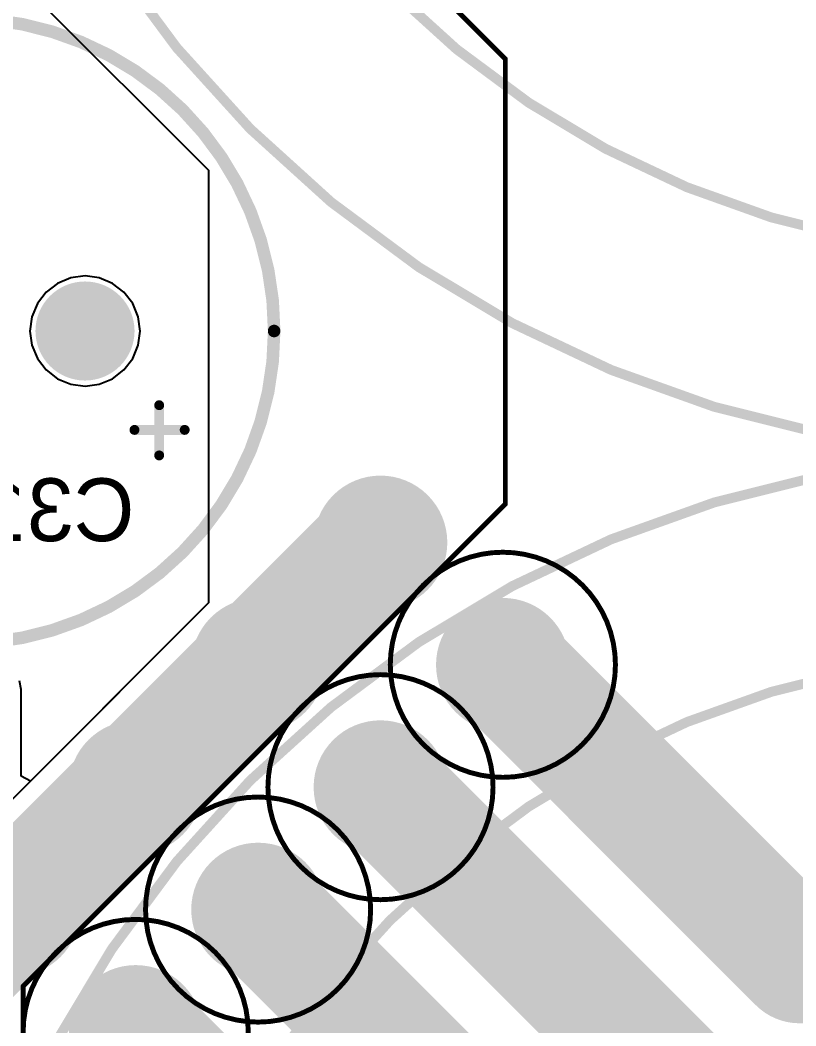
# Model space of a CAD drawing. Extents: x 5 to 126, y 30 to 120.
# Drawn here: x 63.69 to 79.37, y 63.45 to 83.79 of the extents above; entities that cross this region are included whole.
import ezdxf

# ---------------------------------------------------------------- set-up
doc = ezdxf.new("R2010")
doc.units = 0
doc.layers.get('0').update_dxf_attribs({"linetype": 'CONTINUOUS'})
for name, color, linetype in [('BOTTOMLAYER', 5, 'CONTINUOUS'), ('BOTTOMOVERLAY', 54, 'CONTINUOUS'), ('BOTTOMSOLDER', 6, 'CONTINUOUS'), ('MECHANICAL1', 6, 'CONTINUOUS'), ('MECHANICAL13', 56, 'CONTINUOUS'), ('MULTILAYER', 9, 'CONTINUOUS'), ('TOPLAYER', 1, 'CONTINUOUS'), ('TOPOVERLAY', 2, 'CONTINUOUS'), ('TOPSOLDER', 216, 'CONTINUOUS')]:
    doc.layers.add(name, color=color, linetype=linetype)

# ---------------------------------------------------------------- blocks, each defined once
blk = doc.blocks.new('12_5_________12')
at = {"layer": 'BOTTOMLAYER', "const_width": 0.9}
for points in [[(-0.45, 0, 1), (0.45, 0, 1)], [(4.55, 0, 1), (5.45, 0, 1)]]:
    blk.add_lwpolyline(points, format="xyb", close=True, dxfattribs=at)
at = {"layer": 'BOTTOMSOLDER', "const_width": 1.002}
for points in [[(-0.501, 0, 1), (0.501, 0, 1)], [(4.499, 0, 1), (5.501, 0, 1)]]:
    blk.add_lwpolyline(points, format="xyb", close=True, dxfattribs=at)
at = {"layer": 'MULTILAYER', "const_width": 0.9}
for points in [[(-0.45, 0, 1), (0.45, 0, 1)], [(4.55, 0, 1), (5.45, 0, 1)]]:
    blk.add_lwpolyline(points, format="xyb", close=True, dxfattribs=at)
at = {"layer": 'TOPLAYER', "const_width": 0.9}
for points in [[(-0.45, 0, 1), (0.45, 0, 1)], [(4.55, 0, 1), (5.45, 0, 1)]]:
    blk.add_lwpolyline(points, format="xyb", close=True, dxfattribs=at)
at = {"layer": 'TOPOVERLAY'}
for points, const_width in [([(8.825, 0, 1), (-3.825, 0, 1)], 0.254), ([(-1.55, 2.516, 1), (-1.45, 2.516, 1)], 0.1), ([(-2.066, 2, 1), (-1.966, 2, 1)], 0.1), ([(-1.05, 2, 1), (-0.95, 2, 1)], 0.1), ([(-1.55, 1.5, 1), (-1.45, 1.5, 1)], 0.1), ([(-3.888, 0, 1), (-3.761, 0, 1)], 0.127), ([(8.761, 0, 1), (8.888, 0, 1)], 0.127)]:
    blk.add_lwpolyline(points, format="xyb", close=True, dxfattribs=dict(at, const_width=const_width))
at = {"layer": 'TOPOVERLAY', "const_width": 0.2}
for points in [[(-1.5, 2.516), (-1.5, 1.5)], [(-1, 2), (-2.016, 2)]]:
    blk.add_lwpolyline(points, dxfattribs=at)
at = {"layer": 'TOPSOLDER', "const_width": 1.002}
for points in [[(-0.501, 0, 1), (0.501, 0, 1)], [(4.499, 0, 1), (5.501, 0, 1)]]:
    blk.add_lwpolyline(points, format="xyb", close=True, dxfattribs=at)
blk = doc.blocks.new('GDT_DIY_74')
at = {"layer": 'BOTTOMLAYER', "const_width": 1.25}
for points in [[(-18.875, -10.8, 1), (-17.625, -10.8, 1)], [(-21.35, -13.275, 1), (-20.1, -13.275, 1)], [(-16.4, -13.275, 1), (-15.15, -13.275, 1)], [(-18.875, -15.75, 1), (-17.625, -15.75, 1)], [(-13.925, -15.75, 1), (-12.675, -15.75, 1)], [(-16.4, -18.225, 1), (-15.15, -18.225, 1)], [(-11.45, -18.225, 1), (-10.2, -18.225, 1)], [(-13.925, -20.7, 1), (-12.675, -20.7, 1)]]:
    blk.add_lwpolyline(points, format="xyb", close=True, dxfattribs=at)
at = {"layer": 'BOTTOMSOLDER', "const_width": 1.352}
for points in [[(-18.926, -10.8, 1), (-17.574, -10.8, 1)], [(-21.4, -13.275, 1), (-20.049, -13.275, 1)], [(-16.451, -13.275, 1), (-15.099, -13.275, 1)], [(-18.926, -15.75, 1), (-17.574, -15.75, 1)], [(-13.976, -15.75, 1), (-12.624, -15.75, 1)], [(-16.451, -18.225, 1), (-15.099, -18.225, 1)], [(-11.501, -18.225, 1), (-10.149, -18.225, 1)], [(-13.976, -20.7, 1), (-12.624, -20.7, 1)]]:
    blk.add_lwpolyline(points, format="xyb", close=True, dxfattribs=at)
at = {"layer": 'MECHANICAL13', "const_width": 0.2}
for points in [[(18.5, 0, 1), (-18.5, 0, 1)], [(11, 0, 1), (-11, 0, 1)]]:
    blk.add_lwpolyline(points, format="xyb", close=True, dxfattribs=at)
at = {"layer": 'MULTILAYER', "const_width": 1.25}
for points in [[(-18.875, -10.8, 1), (-17.625, -10.8, 1)], [(-21.35, -13.275, 1), (-20.1, -13.275, 1)], [(-16.4, -13.275, 1), (-15.15, -13.275, 1)], [(-18.875, -15.75, 1), (-17.625, -15.75, 1)], [(-13.925, -15.75, 1), (-12.675, -15.75, 1)], [(-16.4, -18.225, 1), (-15.15, -18.225, 1)], [(-11.45, -18.225, 1), (-10.2, -18.225, 1)], [(-13.925, -20.7, 1), (-12.675, -20.7, 1)]]:
    blk.add_lwpolyline(points, format="xyb", close=True, dxfattribs=at)
at = {"layer": 'TOPLAYER', "const_width": 1.25}
for points in [[(-18.875, -10.8, 1), (-17.625, -10.8, 1)], [(-21.35, -13.275, 1), (-20.1, -13.275, 1)], [(-16.4, -13.275, 1), (-15.15, -13.275, 1)], [(-18.875, -15.75, 1), (-17.625, -15.75, 1)], [(-13.925, -15.75, 1), (-12.675, -15.75, 1)], [(-16.4, -18.225, 1), (-15.15, -18.225, 1)], [(-11.45, -18.225, 1), (-10.2, -18.225, 1)], [(-13.925, -20.7, 1), (-12.675, -20.7, 1)]]:
    blk.add_lwpolyline(points, format="xyb", close=True, dxfattribs=at)
at = {"layer": 'TOPOVERLAY', "const_width": 0.2}
for points in [[(22.5, 0, 1), (-22.5, 0, 1)], [(18.5, 0, 1), (-18.5, 0, 1)], [(11, 0, 1), (-11, 0, 1)]]:
    blk.add_lwpolyline(points, format="xyb", close=True, dxfattribs=at)
at = {"layer": 'TOPSOLDER', "const_width": 1.352}
for points in [[(-18.926, -10.8, 1), (-17.574, -10.8, 1)], [(-21.4, -13.275, 1), (-20.049, -13.275, 1)], [(-16.451, -13.275, 1), (-15.099, -13.275, 1)], [(-18.926, -15.75, 1), (-17.574, -15.75, 1)], [(-13.976, -15.75, 1), (-12.624, -15.75, 1)], [(-16.451, -18.225, 1), (-15.099, -18.225, 1)], [(-11.501, -18.225, 1), (-10.149, -18.225, 1)], [(-13.976, -20.7, 1), (-12.624, -20.7, 1)]]:
    blk.add_lwpolyline(points, format="xyb", close=True, dxfattribs=at)
blk = doc.blocks.new('GDT_DIY_75')
at = {"layer": 'MECHANICAL13', "const_width": 0.2}
blk.add_lwpolyline([(18.5, 0, 1), (-18.5, 0, 1)], format="xyb", close=True, dxfattribs=at)
at = {"layer": 'TOPOVERLAY', "const_width": 0.2}
for points in [[(22.5, 0, 1), (-22.5, 0, 1)], [(18.5, 0, 1), (-18.5, 0, 1)]]:
    blk.add_lwpolyline(points, format="xyb", close=True, dxfattribs=at)

msp = doc.modelspace()

# ---------------------------------------------------------------- linework, layer by layer
at = {"layer": 'BOTTOMLAYER'}
for p, q in [((63.317, 84.933), (67.5, 80.75)), ((67.5, 80.75), (67.5, 72)), ((64.712, 78.575), (64.444, 78.464)), ((65, 78.613), (64.712, 78.575)), ((65.288, 78.575), (65, 78.613)), ((65.556, 78.464), (65.288, 78.575)), ((64.444, 78.464), (64.213, 78.287)), ((65.787, 78.287), (65.556, 78.464)), ((64.213, 78.287), (64.036, 78.056)), ((65.964, 78.056), (65.787, 78.287)), ((64.036, 78.056), (63.925, 77.788)), ((66.075, 77.788), (65.964, 78.056)), ((63.925, 77.788), (63.887, 77.5)), ((66.113, 77.5), (66.075, 77.788)), ((63.887, 77.5), (63.925, 77.212)), ((66.075, 77.212), (66.113, 77.5)), ((63.925, 77.212), (64.036, 76.944)), ((65.964, 76.944), (66.075, 77.212)), ((64.036, 76.944), (64.213, 76.713)), ((65.787, 76.713), (65.964, 76.944)), ((64.213, 76.713), (64.444, 76.536)), ((65.556, 76.536), (65.787, 76.713)), ((64.444, 76.536), (64.712, 76.425)), ((65.288, 76.425), (65.556, 76.536)), ((64.712, 76.425), (65, 76.387)), ((65, 76.387), (65.288, 76.425)), ((67.5, 72), (63.899, 68.399)), ((63.712, 70.25), (63.677, 70.427)), ((63.712, 68.5), (63.712, 70.25)), ((63.712, 68.499), (63.712, 68.5)), ((63.712, 68.5), (63.712, 68.5)), ((63.899, 68.399), (63.712, 68.499))]:
    msp.add_line(p, q, dxfattribs=at)
for points, const_width in [([(73.45, 70.75), (79.449, 64.75)], 2.5), ([(70.975, 68.275), (78, 61.25)], 2.5), ([(68.5, 65.8), (73.75, 60.55)], 2.5), ([(61.8, 65.8), (63.55, 65.8)], 1), ([(79.449, 64.75), (87.75, 64.75)], 2.5), ([(66.025, 63.325), (70.25, 59.1)], 2.5)]:
    msp.add_lwpolyline(points, dxfattribs=dict(at, const_width=const_width))
for points, const_width in [([(72.825, 70.75, 1), (74.075, 70.75, 1)], 1.25), ([(70.35, 68.275, 1), (71.6, 68.275, 1)], 1.25), ([(67.875, 65.8, 1), (69.125, 65.8, 1)], 1.25), ([(63.3, 65.8, 1), (63.8, 65.8, 1)], 0.5), ([(78.824, 64.75, 1), (80.074, 64.75, 1)], 1.25), ([(78.824, 64.75, 1), (80.074, 64.75, 1)], 1.25), ([(65.4, 63.325, 1), (66.65, 63.325, 1)], 1.25)]:
    msp.add_lwpolyline(points, format="xyb", close=True, dxfattribs=dict(at, const_width=const_width))
at = {"layer": 'MECHANICAL1', "const_width": 0.1}
for points in [[(68, 88.5), (73.5, 83)], [(73.5, 74), (73.5, 83)], [(63.75, 64.25), (73.5, 74)], [(63.75, 62.5), (63.75, 64.25)]]:
    msp.add_lwpolyline(points, dxfattribs=at)
at = {"layer": 'MECHANICAL1'}
for points, const_width in [([(73.475, 83, 1), (73.525, 83, 1)], 0.05), ([(73.475, 83, 1), (73.525, 83, 1)], 0.05), ([(73.475, 74, 1), (73.525, 74, 1)], 0.05), ([(73.475, 74, 1), (73.525, 74, 1)], 0.05), ([(75.726, 70.75, 1), (71.173, 70.75, 1)], 0.1), ([(71.148, 70.75, 1), (71.198, 70.75, 1)], 0.05), ([(75.701, 70.75, 1), (75.751, 70.75, 1)], 0.05), ([(73.251, 68.275, 1), (68.699, 68.275, 1)], 0.1), ([(68.674, 68.275, 1), (68.724, 68.275, 1)], 0.05), ([(73.226, 68.275, 1), (73.276, 68.275, 1)], 0.05), ([(70.776, 65.8, 1), (66.224, 65.8, 1)], 0.1), ([(66.199, 65.8, 1), (66.249, 65.8, 1)], 0.05), ([(70.751, 65.8, 1), (70.801, 65.8, 1)], 0.05), ([(68.301, 63.325, 1), (63.749, 63.325, 1)], 0.1), ([(63.725, 64.25, 1), (63.775, 64.25, 1)], 0.05), ([(63.725, 64.25, 1), (63.775, 64.25, 1)], 0.05)]:
    msp.add_lwpolyline(points, format="xyb", close=True, dxfattribs=dict(at, const_width=const_width))
at = {"layer": 'TOPLAYER'}
for p, q in [((61, 87.25), (67.5, 80.75)), ((67.5, 80.75), (67.5, 72)), ((67.5, 72), (61, 65.5))]:
    msp.add_line(p, q, dxfattribs=at)
at = {"layer": 'TOPLAYER', "const_width": 2.5}
for points in [[(68.5, 70.75), (70.975, 73.225)], [(66.025, 68.275), (68.5, 70.75)], [(63.55, 65.8), (66.025, 68.275)], [(62.25, 64.5), (63.55, 65.8)]]:
    msp.add_lwpolyline(points, dxfattribs=at)
at = {"layer": 'TOPLAYER', "const_width": 1.25}
for points in [[(70.35, 73.225, 1), (71.6, 73.225, 1)], [(67.875, 70.75, 1), (69.125, 70.75, 1)], [(67.875, 70.75, 1), (69.125, 70.75, 1)], [(65.4, 68.275, 1), (66.65, 68.275, 1)], [(65.4, 68.275, 1), (66.65, 68.275, 1)], [(62.925, 65.8, 1), (64.175, 65.8, 1)], [(62.925, 65.8, 1), (64.175, 65.8, 1)]]:
    msp.add_lwpolyline(points, format="xyb", close=True, dxfattribs=at)

# ---------------------------------------------------------------- block references
for name, p, rotation in [('GDT_DIY_75', (84.25, 97.5), 270), ('12_5_________12', (65, 77.5), 180), ('GDT_DIY_74', (84.25, 52.5), 270)]:
    msp.add_blockref(name, p, dxfattribs=dict(rotation=rotation))

# ---------------------------------------------------------------- texts
at = {"layer": 'BOTTOMOVERLAY', "text_generation_flag": 2}
msp.add_text('C31_1', height=1.27, dxfattribs=at).set_placement((66, 73.25))

doc.saveas('drawing.dxf')
